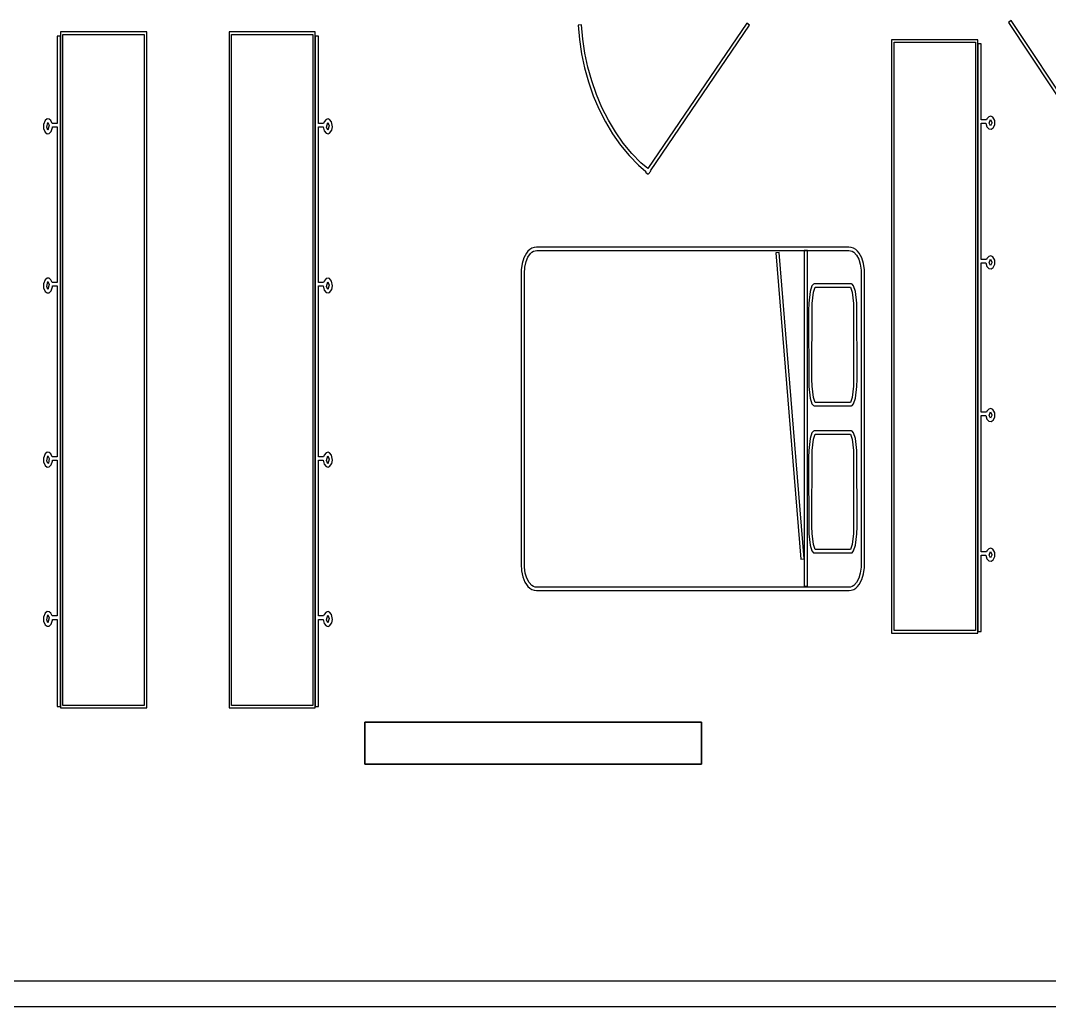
# Model space of a CAD drawing. Header units: metres. Extents: x -13 to 22, y -10.4 to 9.6.
# Drawn here: x -1.99 to 4.12, y -10.39 to -4.53 of the extents above; entities that cross this region are included whole.
import ezdxf

# ---------------------------------------------------------------- set-up
doc = ezdxf.new("R2010")
doc.units = ezdxf.units.M

msp = doc.modelspace()

# ---------------------------------------------------------------- linework, layer by layer
for p, q in [((1.33807, -4.56009), (1.31813, -4.56169)), ((1.31813, -4.56169), (1.32491, -4.6467)), ((1.34479, -4.64444), (1.33807, -4.56009)), ((2.31847, -4.55058), (1.73126, -5.41367)), ((1.74661, -5.42667), (2.33499, -4.56183)), ((2.33499, -4.56183), (2.31847, -4.55058)), ((3.88857, -4.53455), (3.8719, -4.54559)), ((3.8719, -4.54559), (4.45773, -5.43007)), ((4.4744, -5.41902), (3.88857, -4.53455)), ((-1.75652, -4.62692), (-1.77652, -4.62692)), ((-1.77652, -4.62692), (-1.77652, -5.14496)), ((-1.75652, -8.60741), (-1.75652, -4.62692)), ((-1.24432, -4.60233), (-1.75621, -4.60233)), ((-1.75621, -4.60233), (-1.75621, -8.6163)), ((-1.74208, -8.60216), (-1.74208, -4.61647)), ((-1.74208, -4.61647), (-1.25845, -4.61647)), ((-1.25845, -4.61647), (-1.25845, -8.60216)), ((-1.24432, -8.6163), (-1.24432, -4.60233)), ((-0.243774, -4.60233), (-0.755661, -4.60233)), ((-0.755661, -4.60233), (-0.755661, -8.6163)), ((-0.741531, -8.60216), (-0.741531, -4.61647)), ((-0.741531, -4.61647), (-0.257904, -4.61647)), ((-0.257904, -4.61647), (-0.257904, -8.60216)), ((-0.243774, -8.6163), (-0.243774, -4.60233)), ((-0.223465, -4.62692), (-0.243469, -4.62692)), ((-0.243469, -4.62692), (-0.243469, -8.60741)), ((-0.223465, -5.14496), (-0.223465, -4.62692)), ((1.32491, -4.6467), (1.3374, -4.73172)), ((1.35709, -4.72818), (1.34479, -4.64444)), ((3.69058, -4.64856), (3.17868, -4.64856)), ((3.17868, -4.64856), (3.17868, -8.17159)), ((3.19283, -8.15744), (3.19283, -4.66269)), ((3.19283, -4.66269), (3.67644, -4.66269)), ((3.67644, -4.66269), (3.67644, -8.15744)), ((3.69058, -8.17159), (3.69058, -4.64856)), ((3.71089, -4.67186), (3.69089, -4.67186)), ((3.69089, -4.67186), (3.69089, -8.16203)), ((3.71089, -5.12366), (3.71089, -4.67186)), ((1.3374, -4.73172), (1.35541, -4.81613)), ((1.37482, -4.81134), (1.35709, -4.72818)), ((1.35541, -4.81613), (1.37875, -4.89929)), ((1.39783, -4.89326), (1.37482, -4.81134)), ((1.37875, -4.89929), (1.40726, -4.98058)), ((1.42592, -4.97334), (1.39783, -4.89326)), ((1.40726, -4.98058), (1.44075, -5.05934)), ((1.45888, -5.0509), (1.42592, -4.97334)), ((1.44075, -5.05934), (1.47903, -5.13498)), ((1.49655, -5.12534), (1.45888, -5.0509)), ((-1.84767, -5.1277), (-1.85742, -5.1524)), ((-1.83549, -5.11838), (-1.84767, -5.1277)), ((-1.82434, -5.11961), (-1.83549, -5.11838)), ((-1.81415, -5.1277), (-1.82434, -5.11961)), ((-1.80553, -5.14496), (-1.81415, -5.1277)), ((-0.179291, -5.12161), (-0.191147, -5.13617)), ((-0.167755, -5.11795), (-0.179291, -5.12161)), ((-0.158127, -5.12161), (-0.167755, -5.11795)), ((-0.147415, -5.13617), (-0.158127, -5.12161)), ((1.53871, -5.19595), (1.49655, -5.12534)), ((3.74084, -5.12366), (3.71089, -5.12366)), ((3.74326, -5.11842), (3.74084, -5.12366)), ((3.75513, -5.10567), (3.74326, -5.11842)), ((3.76665, -5.10245), (3.75513, -5.10567)), ((3.75714, -5.14355), (3.76579, -5.12282)), ((3.76579, -5.12282), (3.77271, -5.13992)), ((3.77928, -5.10805), (3.76665, -5.10245)), ((3.79062, -5.12756), (3.77928, -5.10805)), ((3.79184, -5.15274), (3.79062, -5.12756)), ((-1.85742, -5.1524), (-1.85742, -5.17531)), ((-1.85742, -5.17531), (-1.84767, -5.19737)), ((-1.83829, -5.16818), (-1.83087, -5.13901)), ((-1.83051, -5.18555), (-1.83829, -5.16818)), ((-1.83087, -5.13901), (-1.82347, -5.15579)), ((-1.82347, -5.15579), (-1.83051, -5.18555)), ((-1.81133, -5.1937), (-1.80298, -5.17017)), ((-1.77652, -5.14496), (-1.80553, -5.14496)), ((-1.80298, -5.17017), (-1.80272, -5.16496)), ((-1.80272, -5.16496), (-1.77652, -5.16496)), ((-1.77652, -5.16496), (-1.77652, -6.09044)), ((-0.194458, -5.14496), (-0.223465, -5.14496)), ((-0.223465, -6.09044), (-0.223465, -5.16496)), ((-0.223465, -5.16496), (-0.197266, -5.16496)), ((-0.197266, -5.16496), (-0.191147, -5.18958)), ((-0.191147, -5.13617), (-0.194458, -5.14496)), ((-0.191147, -5.18958), (-0.179291, -5.20316)), ((-0.177109, -5.16815), (-0.168381, -5.1396)), ((-0.1689, -5.186), (-0.177109, -5.16815)), ((-0.161728, -5.1602), (-0.1689, -5.186)), ((-0.168381, -5.1396), (-0.161728, -5.1602)), ((-0.158127, -5.20316), (-0.145416, -5.18509)), ((-0.141525, -5.16496), (-0.147415, -5.13617)), ((-0.145416, -5.18509), (-0.141525, -5.16496)), ((1.47903, -5.13498), (1.52193, -5.20683)), ((3.71089, -5.95265), (3.71089, -5.14366)), ((3.71089, -5.14366), (3.73714, -5.14366)), ((3.73714, -5.14366), (3.74326, -5.16524)), ((3.74326, -5.16524), (3.75513, -5.17715)), ((3.75513, -5.17715), (3.76993, -5.17993)), ((3.76494, -5.15974), (3.75714, -5.14355)), ((3.77287, -5.14355), (3.76494, -5.15974)), ((3.76993, -5.17993), (3.78209, -5.17209)), ((3.77271, -5.13992), (3.77287, -5.14355)), ((3.78209, -5.17209), (3.79184, -5.15274)), ((-1.84767, -5.19737), (-1.83549, -5.20633)), ((-1.83549, -5.20633), (-1.82434, -5.20511)), ((-1.82434, -5.20511), (-1.81133, -5.1937)), ((-0.179291, -5.20316), (-0.167755, -5.20676)), ((-0.167755, -5.20676), (-0.158127, -5.20316)), ((1.52193, -5.20683), (1.56927, -5.27429)), ((1.58517, -5.26218), (1.53871, -5.19595)), ((1.56927, -5.27429), (1.62085, -5.33672)), ((1.63571, -5.32333), (1.58517, -5.26218)), ((1.62085, -5.33672), (1.67651, -5.39348)), ((1.69014, -5.37883), (1.63571, -5.32333)), ((1.67651, -5.39348), (1.71996, -5.43028)), ((1.73126, -5.41367), (1.69014, -5.37883)), ((1.71996, -5.43028), (1.71671, -5.43506)), ((1.71671, -5.43506), (1.73325, -5.4463)), ((1.73325, -5.4463), (1.74899, -5.42868)), ((1.74899, -5.42868), (1.74661, -5.42667)), ((1.00986, -5.91592), (0.994507, -5.94412)), ((1.01949, -5.90416), (1.00986, -5.91592)), ((1.0191, -5.93887), (1.03395, -5.91797)), ((1.03053, -5.89426), (1.01949, -5.90416)), ((1.04308, -5.88657), (1.03053, -5.89426)), ((1.03395, -5.91797), (1.04251, -5.91026)), ((1.04251, -5.91026), (1.05173, -5.9046)), ((1.05698, -5.88162), (1.04308, -5.88657)), ((1.05173, -5.9046), (1.06154, -5.90109)), ((1.07069, -5.87993), (1.05698, -5.88162)), ((1.06154, -5.90109), (1.07185, -5.89989)), ((2.92538, -5.87993), (1.07069, -5.87993)), ((1.07185, -5.89989), (2.92422, -5.89989)), ((2.51155, -5.91272), (2.49161, -5.91434)), ((2.49161, -5.91434), (2.63927, -7.73235)), ((2.65921, -7.73073), (2.51155, -5.91272)), ((2.6792, -5.89992), (2.65921, -5.89992)), ((2.65921, -5.89992), (2.65921, -7.89398)), ((2.6792, -7.89398), (2.6792, -5.89992)), ((2.92422, -5.89989), (2.93454, -5.90109)), ((2.93909, -5.88162), (2.92538, -5.87993)), ((2.93454, -5.90109), (2.94435, -5.9046)), ((2.953, -5.88657), (2.93909, -5.88162)), ((2.94435, -5.9046), (2.95357, -5.91026)), ((2.96555, -5.89426), (2.953, -5.88657)), ((2.95357, -5.91026), (2.96994, -5.92755)), ((2.97659, -5.90416), (2.96555, -5.89426)), ((2.98622, -5.91592), (2.97659, -5.90416)), ((3.00157, -5.94412), (2.98622, -5.91592)), ((0.9841, -5.97758), (0.978714, -6.0154)), ((0.994507, -5.94412), (0.9841, -5.97758)), ((1.00055, -5.99884), (1.00778, -5.9662)), ((1.00778, -5.9662), (1.0191, -5.93887)), ((2.96994, -5.92755), (2.98311, -5.95181)), ((2.98311, -5.95181), (2.99246, -5.98193)), ((2.99246, -5.98193), (2.99741, -6.01678)), ((3.01198, -5.97758), (3.00157, -5.94412)), ((3.01736, -6.0154), (3.01198, -5.97758)), ((3.74084, -5.95265), (3.71089, -5.95265)), ((3.71089, -6.85959), (3.71089, -5.97266)), ((3.71089, -5.97266), (3.73714, -5.97266)), ((3.73714, -5.97266), (3.74326, -5.99423)), ((3.74326, -5.9474), (3.74084, -5.95265)), ((3.75513, -5.93465), (3.74326, -5.9474)), ((3.76665, -5.93143), (3.75513, -5.93465)), ((3.75714, -5.97255), (3.76579, -5.9518)), ((3.76494, -5.98872), (3.75714, -5.97255)), ((3.77287, -5.97255), (3.76494, -5.98872)), ((3.76579, -5.9518), (3.77271, -5.96892)), ((3.77928, -5.93703), (3.76665, -5.93143)), ((3.77271, -5.96892), (3.77287, -5.97255)), ((3.79062, -5.95656), (3.77928, -5.93703)), ((3.78209, -6.00108), (3.79184, -5.98174)), ((3.79184, -5.98174), (3.79062, -5.95656)), ((0.978714, -6.0154), (0.978012, -7.76225)), ((0.998016, -6.03564), (1.00055, -5.99884)), ((0.998657, -7.78081), (0.998016, -6.03564)), ((2.99741, -6.01678), (2.99741, -7.78081)), ((3.01736, -7.7822), (3.01736, -6.0154)), ((3.74326, -5.99423), (3.75513, -6.00615)), ((3.75513, -6.00615), (3.76993, -6.00893)), ((3.76993, -6.00893), (3.78209, -6.00108)), ((-1.84767, -6.07317), (-1.85742, -6.09789)), ((-1.85742, -6.09789), (-1.85742, -6.12079)), ((-1.83549, -6.06384), (-1.84767, -6.07317)), ((-1.83829, -6.11366), (-1.83087, -6.08449)), ((-1.82434, -6.06509), (-1.83549, -6.06384)), ((-1.83087, -6.08449), (-1.82347, -6.10126)), ((-1.82347, -6.10126), (-1.83051, -6.13103)), ((-1.81415, -6.07317), (-1.82434, -6.06509)), ((-1.80553, -6.09044), (-1.81415, -6.07317)), ((-1.77652, -6.09044), (-1.80553, -6.09044)), ((-0.194458, -6.09044), (-0.223465, -6.09044)), ((-0.191147, -6.08163), (-0.194458, -6.09044)), ((-0.179291, -6.06709), (-0.191147, -6.08163)), ((-0.167755, -6.06343), (-0.179291, -6.06709)), ((-0.177109, -6.11363), (-0.168381, -6.08508)), ((-0.161728, -6.10567), (-0.1689, -6.13147)), ((-0.168381, -6.08508), (-0.161728, -6.10567)), ((-0.158127, -6.06709), (-0.167755, -6.06343)), ((-0.147415, -6.08163), (-0.158127, -6.06709)), ((-0.141525, -6.11043), (-0.147415, -6.08163)), ((2.71404, -6.09946), (2.70563, -6.11031)), ((2.71857, -6.09804), (2.71404, -6.09946)), ((2.94006, -6.09804), (2.71857, -6.09804)), ((2.94458, -6.09946), (2.94006, -6.09804)), ((2.95299, -6.11031), (2.94458, -6.09946)), ((-1.85742, -6.12079), (-1.84767, -6.14285)), ((-1.84767, -6.14285), (-1.83549, -6.15181)), ((-1.83051, -6.13103), (-1.83829, -6.11366)), ((-1.83549, -6.15181), (-1.82434, -6.15059)), ((-1.82434, -6.15059), (-1.81133, -6.13916)), ((-1.81133, -6.13916), (-1.80298, -6.11565)), ((-1.80298, -6.11565), (-1.80272, -6.11043)), ((-1.80272, -6.11043), (-1.77652, -6.11043)), ((-1.77652, -6.11043), (-1.77652, -7.12474)), ((-0.223465, -7.12474), (-0.223465, -6.11043)), ((-0.223465, -6.11043), (-0.197266, -6.11043)), ((-0.197266, -6.11043), (-0.191147, -6.13504)), ((-0.191147, -6.13504), (-0.179291, -6.14864)), ((-0.179291, -6.14864), (-0.167755, -6.15222)), ((-0.1689, -6.13147), (-0.177109, -6.11363)), ((-0.167755, -6.15222), (-0.158127, -6.14864)), ((-0.158127, -6.14864), (-0.145416, -6.13055)), ((-0.145416, -6.13055), (-0.141525, -6.11043)), ((2.69516, -6.14391), (2.68677, -6.21355)), ((2.70563, -6.11031), (2.69516, -6.14391)), ((2.70673, -6.21468), (2.71474, -6.14801)), ((2.71474, -6.14801), (2.72432, -6.11784)), ((2.72432, -6.11784), (2.93442, -6.11804)), ((2.93442, -6.11804), (2.94389, -6.14803)), ((2.94389, -6.14803), (2.95189, -6.21468)), ((2.96346, -6.14391), (2.95299, -6.11031)), ((2.97186, -6.21355), (2.96346, -6.14391)), ((2.68677, -6.21355), (2.68561, -6.2558)), ((2.7056, -6.66476), (2.70673, -6.21468)), ((2.95189, -6.21468), (2.95302, -6.25594)), ((2.97302, -6.6649), (2.97186, -6.21355)), ((2.68561, -6.2558), (2.68677, -6.70717)), ((2.95302, -6.25594), (2.95189, -6.70604)), ((2.68677, -6.70717), (2.69516, -6.77681)), ((2.70673, -6.70604), (2.7056, -6.66476)), ((2.71474, -6.77269), (2.70673, -6.70604)), ((2.95189, -6.70604), (2.94389, -6.77269)), ((2.96346, -6.77681), (2.97186, -6.70717)), ((2.97186, -6.70717), (2.97302, -6.6649)), ((2.69516, -6.77681), (2.70563, -6.81041)), ((2.72421, -6.80267), (2.71474, -6.77269)), ((2.94389, -6.77269), (2.9343, -6.80287)), ((2.95299, -6.81041), (2.96346, -6.77681)), ((2.70563, -6.81041), (2.71404, -6.82126)), ((2.71404, -6.82126), (2.71857, -6.82268)), ((2.71857, -6.82268), (2.94006, -6.82268)), ((2.9343, -6.80287), (2.72421, -6.80267)), ((2.94006, -6.82268), (2.94458, -6.82126)), ((2.94458, -6.82126), (2.95299, -6.81041)), ((3.75513, -6.84158), (3.74326, -6.85434)), ((3.76665, -6.83836), (3.75513, -6.84158)), ((3.77928, -6.84396), (3.76665, -6.83836)), ((3.74084, -6.85959), (3.71089, -6.85959)), ((3.71089, -7.68858), (3.71089, -6.87958)), ((3.71089, -6.87958), (3.73714, -6.87958)), ((3.73714, -6.87958), (3.74326, -6.90117)), ((3.74326, -6.85434), (3.74084, -6.85959)), ((3.74326, -6.90117), (3.75513, -6.91309)), ((3.75714, -6.87947), (3.76579, -6.85873)), ((3.76494, -6.89566), (3.75714, -6.87947)), ((3.77287, -6.87947), (3.76494, -6.89566)), ((3.76579, -6.85873), (3.77271, -6.87584)), ((3.77271, -6.87584), (3.77287, -6.87947)), ((3.79062, -6.86348), (3.77928, -6.84396)), ((3.78209, -6.908), (3.79184, -6.88866)), ((3.79184, -6.88866), (3.79062, -6.86348)), ((3.75513, -6.91309), (3.76993, -6.91586)), ((3.76993, -6.91586), (3.78209, -6.908)), ((2.69516, -7.01714), (2.68677, -7.08678)), ((2.70563, -6.98354), (2.69516, -7.01714)), ((2.71404, -6.97269), (2.70563, -6.98354)), ((2.70673, -7.08791), (2.71474, -7.02124)), ((2.71857, -6.97127), (2.71404, -6.97269)), ((2.71474, -7.02124), (2.72432, -6.99107)), ((2.94006, -6.97127), (2.71857, -6.97127)), ((2.72432, -6.99107), (2.93442, -6.99127)), ((2.93442, -6.99127), (2.94389, -7.02124)), ((2.94458, -6.97269), (2.94006, -6.97127)), ((2.94389, -7.02124), (2.95189, -7.08791)), ((2.95299, -6.98354), (2.94458, -6.97269)), ((2.96346, -7.01714), (2.95299, -6.98354)), ((2.97186, -7.08678), (2.96346, -7.01714)), ((-1.84767, -7.10747), (-1.85742, -7.13219)), ((-1.85742, -7.13219), (-1.85742, -7.15509)), ((-1.83549, -7.09814), (-1.84767, -7.10747)), ((-1.83829, -7.14796), (-1.83087, -7.11879)), ((-1.82434, -7.0994), (-1.83549, -7.09814)), ((-1.83087, -7.11879), (-1.82347, -7.13556)), ((-1.82347, -7.13556), (-1.82785, -7.1622)), ((-1.81415, -7.10747), (-1.82434, -7.0994)), ((-1.80553, -7.12474), (-1.81415, -7.10747)), ((-1.77652, -7.12474), (-1.80553, -7.12474)), ((-1.80298, -7.14995), (-1.80272, -7.14473)), ((-1.80272, -7.14473), (-1.77652, -7.14473)), ((-1.77652, -7.14473), (-1.77652, -8.07025)), ((-0.194458, -7.12474), (-0.223465, -7.12474)), ((-0.223465, -8.07025), (-0.223465, -7.14473)), ((-0.223465, -7.14473), (-0.197266, -7.14473)), ((-0.197266, -7.14473), (-0.191147, -7.16934)), ((-0.191147, -7.11595), (-0.194458, -7.12474)), ((-0.179291, -7.10139), (-0.191147, -7.11595)), ((-0.167755, -7.09773), (-0.179291, -7.10139)), ((-0.177109, -7.14793), (-0.168381, -7.11938)), ((-0.161728, -7.13998), (-0.1689, -7.16579)), ((-0.168381, -7.11938), (-0.161728, -7.13998)), ((-0.158127, -7.10139), (-0.167755, -7.09773)), ((-0.147415, -7.11595), (-0.158127, -7.10139)), ((-0.141525, -7.14473), (-0.147415, -7.11595)), ((-0.145416, -7.16486), (-0.141525, -7.14473)), ((2.68677, -7.08678), (2.68561, -7.12903)), ((2.68561, -7.12903), (2.68677, -7.58145)), ((2.7056, -7.53983), (2.70673, -7.08791)), ((2.95189, -7.08791), (2.95302, -7.12917)), ((2.95302, -7.12917), (2.95189, -7.58031)), ((2.97302, -7.53996), (2.97186, -7.08678)), ((-1.85742, -7.15509), (-1.84767, -7.17715)), ((-1.84767, -7.17715), (-1.83549, -7.1861)), ((-1.83051, -7.16533), (-1.83829, -7.14796)), ((-1.83549, -7.1861), (-1.82434, -7.18488)), ((-1.82785, -7.1622), (-1.83051, -7.16533)), ((-1.82434, -7.18488), (-1.81133, -7.17346)), ((-1.81133, -7.17346), (-1.80298, -7.14995)), ((-0.191147, -7.16934), (-0.179291, -7.18294)), ((-0.179291, -7.18294), (-0.167755, -7.18652)), ((-0.1689, -7.16579), (-0.177109, -7.14793)), ((-0.167755, -7.18652), (-0.158127, -7.18294)), ((-0.158127, -7.18294), (-0.145416, -7.16486)), ((2.70673, -7.58031), (2.7056, -7.53983)), ((2.97186, -7.58145), (2.97302, -7.53996)), ((2.68677, -7.58145), (2.69516, -7.65027)), ((2.71472, -7.64612), (2.70673, -7.58031)), ((2.95189, -7.58031), (2.94389, -7.64612)), ((2.96346, -7.65027), (2.97186, -7.58145)), ((2.69516, -7.65027), (2.70563, -7.68365)), ((2.70563, -7.68365), (2.71404, -7.69447)), ((2.71404, -7.69447), (2.71857, -7.69589)), ((2.7242, -7.6759), (2.71472, -7.64612)), ((2.71857, -7.69589), (2.94006, -7.69589)), ((2.93431, -7.6761), (2.7242, -7.6759)), ((2.94389, -7.64612), (2.93431, -7.6761)), ((2.94006, -7.69589), (2.94458, -7.69447)), ((2.94458, -7.69447), (2.95299, -7.68365)), ((2.95299, -7.68365), (2.96346, -7.65027)), ((3.74084, -7.68858), (3.71089, -7.68858)), ((3.74326, -7.68333), (3.74084, -7.68858)), ((3.75513, -7.67058), (3.74326, -7.68333)), ((3.76665, -7.66736), (3.75513, -7.67058)), ((3.75714, -7.70847), (3.76579, -7.68773)), ((3.76579, -7.68773), (3.77271, -7.70483)), ((3.77928, -7.67296), (3.76665, -7.66736)), ((3.79062, -7.69247), (3.77928, -7.67296)), ((3.79184, -7.71765), (3.79062, -7.69247)), ((2.63927, -7.73235), (2.65921, -7.73073)), ((3.71089, -7.70857), (3.73714, -7.70857)), ((3.71089, -8.16203), (3.71089, -7.70857)), ((3.73714, -7.70857), (3.74326, -7.73015)), ((3.74326, -7.73015), (3.75513, -7.74208)), ((3.75513, -7.74208), (3.76993, -7.74486)), ((3.76494, -7.72466), (3.75714, -7.70847)), ((3.77287, -7.70847), (3.76494, -7.72466)), ((3.76993, -7.74486), (3.78209, -7.737)), ((3.77271, -7.70483), (3.77287, -7.70847)), ((3.78209, -7.737), (3.79184, -7.71765)), ((0.978012, -7.76225), (0.980759, -7.80168)), ((0.980759, -7.80168), (0.988663, -7.83772)), ((1.00362, -7.81592), (0.998657, -7.78081)), ((1.01297, -7.84645), (1.00362, -7.81592)), ((2.99246, -7.81592), (2.98311, -7.84645)), ((2.99741, -7.78081), (2.99246, -7.81592)), ((3.01199, -7.82022), (3.01736, -7.7822)), ((0.988663, -7.83772), (1.00148, -7.86903)), ((1.00148, -7.86903), (1.00974, -7.88261)), ((1.02612, -7.87115), (1.01297, -7.84645)), ((1.04251, -7.88884), (1.02612, -7.87115)), ((2.96994, -7.87115), (2.95357, -7.88884)), ((2.98311, -7.84645), (2.96994, -7.87115)), ((2.98634, -7.88261), (3.00162, -7.85402)), ((3.00162, -7.85402), (3.01199, -7.82022)), ((1.00974, -7.88261), (1.01932, -7.89459)), ((1.01932, -7.89459), (1.03035, -7.90471)), ((1.03035, -7.90471), (1.04289, -7.9126)), ((1.05173, -7.89467), (1.04251, -7.88884)), ((1.04289, -7.9126), (1.05685, -7.91771)), ((1.06154, -7.89827), (1.05173, -7.89467)), ((1.05685, -7.91771), (1.07066, -7.91946)), ((1.07185, -7.89951), (1.06154, -7.89827)), ((1.07066, -7.91946), (2.92542, -7.91946)), ((2.92422, -7.89951), (1.07185, -7.89951)), ((2.65921, -7.89398), (2.6792, -7.89398)), ((2.93454, -7.89827), (2.92422, -7.89951)), ((2.92542, -7.91946), (2.93921, -7.91771)), ((2.94435, -7.89467), (2.93454, -7.89827)), ((2.93921, -7.91771), (2.95319, -7.9126)), ((2.95357, -7.88884), (2.94435, -7.89467)), ((2.95319, -7.9126), (2.96573, -7.90471)), ((2.96573, -7.90471), (2.97675, -7.89459)), ((2.97675, -7.89459), (2.98634, -7.88261)), ((-1.84767, -8.05299), (-1.85742, -8.0777)), ((-1.83549, -8.04367), (-1.84767, -8.05299)), ((-1.82434, -8.04491), (-1.83549, -8.04367)), ((-1.81415, -8.05299), (-1.82434, -8.04491)), ((-1.80553, -8.07025), (-1.81415, -8.05299)), ((-0.191147, -8.06146), (-0.194458, -8.07025)), ((-0.179291, -8.04691), (-0.191147, -8.06146)), ((-0.167755, -8.04324), (-0.179291, -8.04691)), ((-0.158127, -8.04691), (-0.167755, -8.04324)), ((-0.147415, -8.06146), (-0.158127, -8.04691)), ((-0.141525, -8.09026), (-0.147415, -8.06146)), ((-1.85742, -8.0777), (-1.85742, -8.1006)), ((-1.85742, -8.1006), (-1.84767, -8.12268)), ((-1.84767, -8.12268), (-1.83549, -8.13162)), ((-1.83829, -8.09348), (-1.83087, -8.06432)), ((-1.83051, -8.11084), (-1.83829, -8.09348)), ((-1.83087, -8.06432), (-1.82347, -8.08109)), ((-1.82347, -8.08109), (-1.83051, -8.11084)), ((-1.82434, -8.1304), (-1.81133, -8.11899)), ((-1.81133, -8.11899), (-1.80298, -8.09546)), ((-1.77652, -8.07025), (-1.80553, -8.07025)), ((-1.80298, -8.09546), (-1.80272, -8.09026)), ((-1.80272, -8.09026), (-1.77652, -8.09026)), ((-1.77652, -8.09026), (-1.77652, -8.60741)), ((-0.194458, -8.07025), (-0.223465, -8.07025)), ((-0.223465, -8.09026), (-0.197266, -8.09026)), ((-0.223465, -8.60741), (-0.223465, -8.09026)), ((-0.197266, -8.09026), (-0.191147, -8.11487)), ((-0.191147, -8.11487), (-0.179291, -8.12845)), ((-0.177109, -8.09344), (-0.168381, -8.0649)), ((-0.1689, -8.1113), (-0.177109, -8.09344)), ((-0.161728, -8.08549), (-0.1689, -8.1113)), ((-0.168381, -8.0649), (-0.161728, -8.08549)), ((-0.158127, -8.12845), (-0.145416, -8.11038)), ((-0.145416, -8.11038), (-0.141525, -8.09026)), ((-1.83549, -8.13162), (-1.82434, -8.1304)), ((-0.179291, -8.12845), (-0.167755, -8.13205)), ((-0.167755, -8.13205), (-0.158127, -8.12845)), ((3.17868, -8.17159), (3.69058, -8.17159)), ((3.67644, -8.15744), (3.19283, -8.15744)), ((3.69089, -8.16203), (3.71089, -8.16203)), ((-1.77652, -8.60741), (-1.75652, -8.60741)), ((-1.25845, -8.60216), (-1.74208, -8.60216)), ((-0.257904, -8.60216), (-0.741531, -8.60216)), ((-0.243469, -8.60741), (-0.223465, -8.60741)), ((-1.75621, -8.6163), (-1.24432, -8.6163)), ((-0.755661, -8.6163), (-0.243774, -8.6163)), ((2.04999, -8.7), (0.049988, -8.7)), ((0.049988, -8.7), (0.049988, -8.95)), ((0.050278, -8.94971), (0.050278, -8.70027)), ((0.050278, -8.70027), (2.04971, -8.70027)), ((2.04971, -8.70027), (2.04971, -8.94971)), ((2.04999, -8.95), (2.04999, -8.7)), ((0.049988, -8.95), (2.04999, -8.95)), ((2.04971, -8.94971), (0.050278, -8.94971)), ((21.8546, -10.2396), (-12.8629, -10.2396)), ((-13.0042, -10.3888), (21.9958, -10.3888))]:
    msp.add_line(p, q)

doc.saveas('drawing.dxf')
